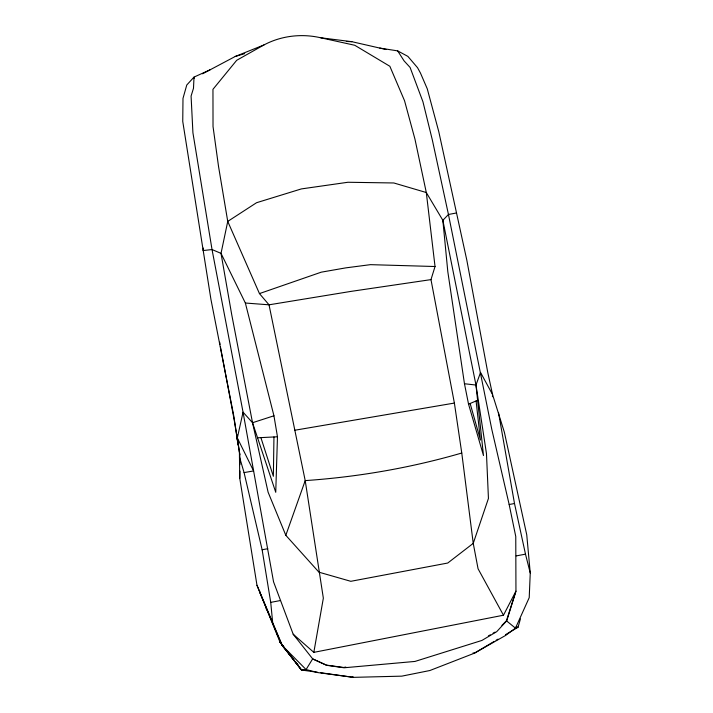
<?xml version="1.0" encoding="UTF-8"?>
<svg xmlns="http://www.w3.org/2000/svg" width="713" height="713" viewBox="0 0 713 713"><rect width="100%" height="100%" fill="white"/><g stroke="black" fill="none" stroke-linecap="round" stroke-linejoin="round"><path stroke-width="1.07" d="M379.824 48.083L397.667 50.881L404.111 60.917L410.082 67.423L422.934 101.736L432.301 139.819L448.45 214.479L491.818 429.467L509.162 504.501L515.766 536.524L515.954 591.122L506.765 620.791L496.703 631.673L481.935 640.434L414.984 661.432L344.103 667.778L326.599 665.3L312.74 658.946L293.177 634.205L273.551 581.826L243.053 412.167L212.028 249.55L192.92 132.77L191.084 96.059L193.49 88.287L194.016 77.093L210.059 69.829M273.952 436.962L273.364 476.293L260.896 437.622M280.093 642.288L256.983 585.275L239.773 478.396L239.933 471.106M203.303 248.062L203.071 250.566L212.028 249.55L221.021 253.373L245.361 303.025L273.944 415.786L277.473 436.784L275.744 492.3L252.527 422.72L231.752 314.816L221.021 253.373L227.741 221.404L218.534 166.468L213.027 126.513L212.955 89.33L236.68 60.311L263.962 44.946A77.325 70.819 9.9 0 1 320.752 37.78L351.83 41.684L386.018 49.5M397.667 50.881L407.889 56.389L417.542 67.699L420.474 73.082L427.256 88.795L438.771 131.62L466.801 260.067L487.817 372.712L492.558 394.53L504.358 432.194L526.747 534.812L530.249 573.011L529.215 597.663L515.463 628.144L505.758 635.345L474.377 653.206L429.886 670.514L401.811 676.147L353.434 677.35L317.882 672.6L306.073 669.543L301.474 670.015L281.885 644.944L276.537 632.681M492.442 396.713L492.558 394.53L480.544 372.453L475.981 385.047L483.485 455.554L468.548 404.173L464.466 383.737L447.809 271.653L442.862 220.335L426.303 192.528L414.957 139.142L404.547 100.747L389.851 66.273L354.744 45.267L320.752 37.78M237.064 435.019L236.903 437.96L238.249 445.09L233.659 415.26L210.95 299.451L182.751 121.442L182.991 98.403L186.761 85.025L194.016 77.093L194.15 78.27M313.827 652.359L323.346 598.171L305.209 480.607L269.024 304.816L259.452 293.587L227.741 221.404L256.555 202.715L301.358 188.918L347.953 182.261L393.843 182.974L426.303 192.528L435.037 266.519L430.982 279.621L454.386 403.068L461.766 453.022L473.245 543.351L478.066 568.778L503.467 615.212L313.827 652.359L293.177 634.205M239.933 464.591L239.826 454.609L237.331 437.925L243.053 412.167L252.527 422.72L268.106 492.193L285.815 535.303L318.952 572.191L350.805 581.309L447.746 563.029L473.245 543.351L488.441 498.423L486.471 453.602L475.981 385.047L442.862 220.335L448.45 214.479L456.525 212.973M520.445 618.848L518.075 627.208L505.517 634.677M501.916 625.408L506.426 620.773L515.954 591.122L503.467 615.212M285.815 535.303L305.209 480.607C358.167 476.944 410.786 467.862 461.766 453.022M494.225 641.397L474.377 653.206L473.049 652.912M496.114 640.274L498.013 639.151M488.405 635.934L490.286 634.846M493.093 633.215L494.974 632.137M202.572 73.804L235.21 56.487L263.962 44.946M468.548 404.173L477.603 400.296M259.452 293.587L321.26 272.17L345.823 267.865L370.448 264.657L435.037 266.519M252.527 422.72L273.944 415.786M235.21 56.487L244.648 53.644M345.85 667.056L343.693 667.484L326.358 665.095L312.659 658.874L306.073 669.543L282.366 645.657L256.983 585.275M272.651 622.36L270.726 602.378L280.583 600.506M516.167 555.917L525.49 554.153L530.249 573.011M239.416 450.652L239.47 456.988L244.069 472.594L262.134 549.75L267.776 548.716M509.162 504.501L514.501 503.53L525.49 554.153M244.069 472.594L253.587 470.936L237.331 437.925M294.674 430.26L454.386 403.068M430.982 279.621L350.965 291.394L269.024 304.816L245.361 303.025M257.553 437.791L277.473 436.784M346.331 41.47L351.83 41.684M516.123 627.048L518.075 627.208L515.463 628.144L506.426 620.773M464.466 383.737L475.981 385.047M317.597 672.297L301.474 670.015L295.2 661.557M320.85 672.751L353.434 677.35L352.828 676.904M282.366 645.657L284.968 648.928M279.523 639.802L279.879 641.958L283.872 647.119M293.872 659.855L285.209 648.777L293.863 659.962M300.779 669.035L281.671 644.632L279.986 640.604M279.879 641.958L283.943 647.163M287.33 651.495L293.417 659.284M298.31 665.585L295.253 661.646L299.184 666.815M277.874 635.746L259.871 592.681L259.523 590.524M470.152 403.487L480.446 440.037L476.088 400.947M514.501 503.53L498.467 412.39M262.134 549.75L270.726 602.378M266.163 607.628L266.502 609.749M239.826 454.609L234.167 419.707L220.388 346.625M219.684 342.24L220.032 344.432M239.47 456.988L239.773 478.396"/></g></svg>
